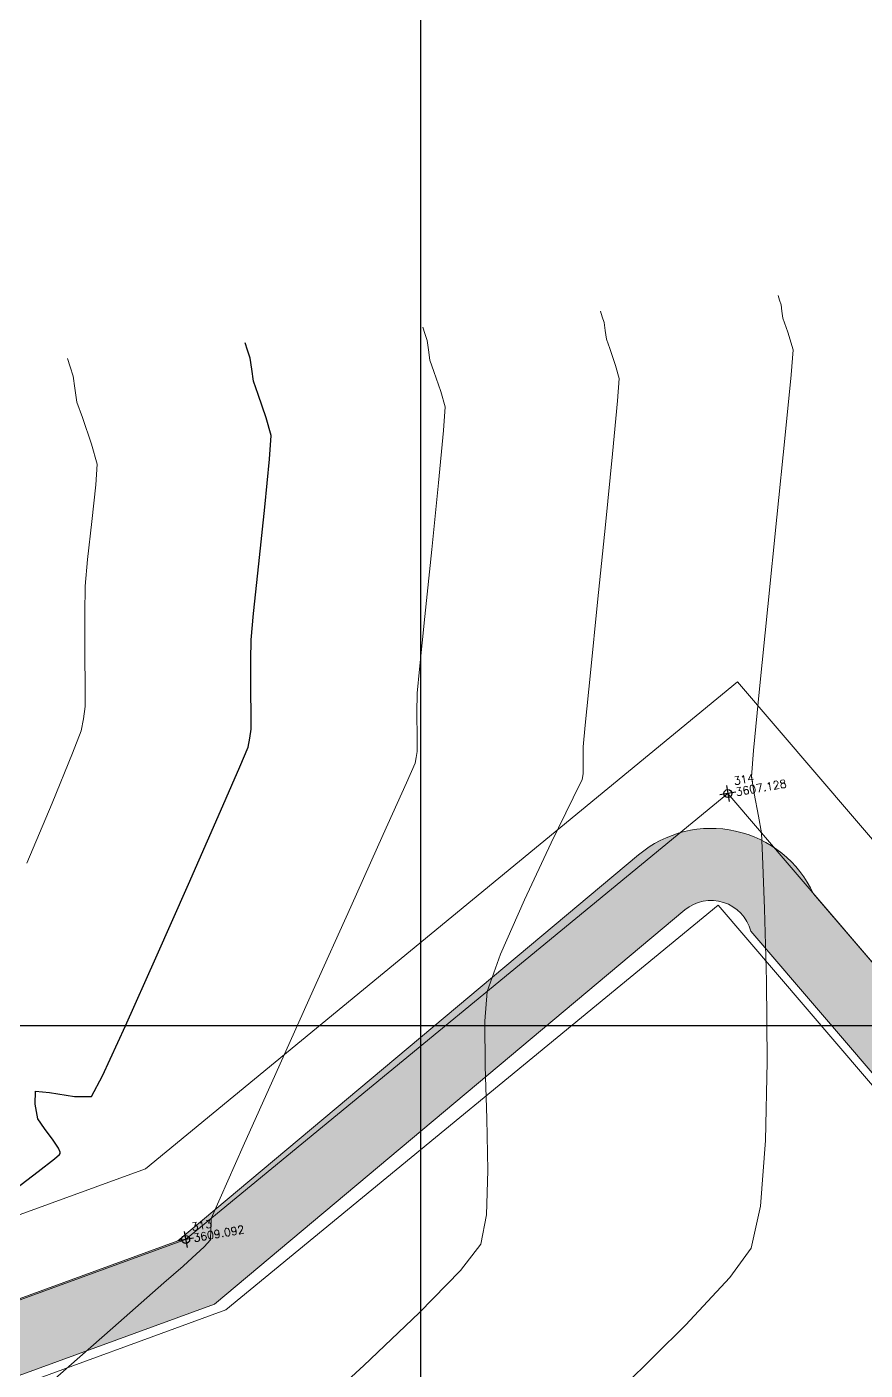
# Model space of a CAD drawing. Header units: millimetres. Extents: x 736950 to 740938, y 8500595 to 8502163.
# Drawn here: x 737895.08 to 737905.55, y 8501295.69 to 8501312.47 of the extents above; entities that cross this region are included whole.
import ezdxf

# ---------------------------------------------------------------- set-up
doc = ezdxf.new("R2010")
doc.units = ezdxf.units.MM
for name, color, linetype, lineweight in [('camino', 22, 'Continuous', 5), ('CAMINO ACTUAL', 1, 'Continuous', 13), ('CONT-MJR', 80, 'Continuous', 30), ('CONT-MNR', 96, 'Continuous', 15), ('pista', 251, 'Continuous', 5)]:
    doc.layers.add(name, color=color, linetype=linetype, lineweight=lineweight)
doc.layers.add('Cuadricula Coordenadas', color=5, linetype='Continuous')
doc.styles.add('5mm', font='arial.ttf', dxfattribs={"height": 3})

msp = doc.modelspace()

# ---------------------------------------------------------------- hatches: boundary and pattern name
at = {"layer": 'pista'}
h = msp.add_hatch(dxfattribs=at)
h.set_pattern_fill('HONEY', color=256, scale=3, angle=9.94991650582834, style=0)
h.set_pattern_definition([(9.94991650582834, (1479841.21072825, -18.49207214638591), (0.4979252195647159, 0.4170677100899267), [0.375, -0.75]), (129.9499165058283, (1479841.21072825, -18.49207214638591), (-0.6101538418184378, 0.222682034283025), [0.3749999999999999, -0.7499999999999998]), (69.94991650582834, (1479841.21072825, -18.49207214638591), (-0.112228622253722, 0.6397497443729518), [-0.75, 0.375])])
h.paths.add_polyline_path([(737744.7999806425, 8501250.923935566), (737743.4751223363, 8501250.754223157), (737756.465848178, 8501242.026572531), (737763.5739612179, 8501242.006896213), (737770.002546867, 8501243.455222024), (737769.8468594846, 8501244.342704736), (737763.4750639071, 8501242.907173423), (737756.7405500773, 8501242.925815564)])
h.paths.add_polyline_path([(737794.2809870465, 8501256.017245878), (737809.7820272583, 8501263.709828075), (737823.391616501, 8501273.483615467), (737837.0791595323, 8501280.557800073), (737851.5530432165, 8501285.77819753), (737870.8510758049, 8501293.050216693, -0.9976846880626209), (737871.0089264096, 8501292.63424804), (737865.2748787645, 8501289.581801567, 0.7845063948290762), (737866.1540430214, 8501286.121818589), (737883.2588851704, 8501291.348365877), (737897.4188924351, 8501296.516943583), (737903.2981396064, 8501301.44146652, -0.5512150924587264), (737904.1219025984, 8501301.177325813), (737906.855912117, 8501297.98174819, 0.5618964424650519), (737910.2738656431, 8501298.536066804), (737914.22079628, 8501308.558674501), (737925.6412323939, 8501300.72656757, 0.340189525830376), (737928.7023693406, 8501300.894137181), (737936.9171069289, 8501306.117412793, -0.358727273887905), (737938.1716059428, 8501305.962964654), (737943.1732157968, 8501301.051021611, 0.3417074120720416), (737946.0555081918, 8501300.709858142), (737955.8779356404, 8501307.072689936), (737971.8320576148, 8501314.464803053), (737988.5677626224, 8501323.411181662), (738023.1375471824, 8501336.282937778), (738044.4246208373, 8501357.728329657), (738061.4456776979, 8501362.208386911), (738078.9085143938, 8501363.070318012), (738112.0997810266, 8501372.051506756), (738118.6561313582, 8501373.365123207), (738128.3493353954, 8501376.976906104), (738155.2251721952, 8501366.826195797), (738176.6167526407, 8501363.543890122), (738193.8053773039, 8501353.328603027), (738204.7313956148, 8501340.877429372), (738207.705198212, 8501335.751671141), (738214.35685511, 8501331.742925933), (738229.9282901662, 8501313.374534177), (738233.5603594936, 8501308.186787868), (738234.53883727, 8501308.358438132), (738230.6417003467, 8501313.924784988), (738214.9478837823, 8501332.43754055), (738208.3676942562, 8501336.403214611), (738205.4657963786, 8501341.405035153), (738194.387784551, 8501354.029418997), (738176.9261677533, 8501364.406946706), (738155.4549153853, 8501367.70147717), (738128.3514754312, 8501377.93815071), (738118.4090486554, 8501374.233504975), (738111.8936108743, 8501372.928085677), (738078.7671659255, 8501363.964436961), (738061.3074614278, 8501363.102660457), (738043.958527311, 8501358.536303693), (738022.6381405202, 8501337.057350922), (737988.196920163, 8501324.233464561), (737971.4304040315, 8501315.270615296), (737955.4419368334, 8501307.862588815), (737945.5806043665, 8501301.47455489, -0.3391433520832071), (737943.8038299843, 8501301.693147572), (737938.8116631231, 8501306.59581691, 0.3560082385246841), (737936.4342009705, 8501306.876887502), (737928.158540546, 8501301.61487459, -0.3502196171718997), (737926.1502499409, 8501301.468794718), (737914.5128481541, 8501309.44969617, 0.4302069892023044), (737913.4330382891, 8501309.014522241), (737909.4507249827, 8501298.90206584, -0.5704007069138802), (737907.5397775185, 8501298.566836312), (737904.9064502402, 8501301.644734057, 0.4931454261128044), (737902.7202336333, 8501302.131411942), (737896.9620044216, 8501297.308254998), (737882.9728831241, 8501292.20205278), (737866.0373022418, 8501287.027224885, -0.7384715771871906), (737865.6977918843, 8501288.787355538), (737871.5108758068, 8501291.881875956, 0.9119586051647783), (737870.5337161538, 8501293.892406015), (737851.2416702455, 8501286.62264278), (737836.7183275839, 8501281.384406622), (737822.9200107896, 8501274.252970394), (737809.3164408724, 8501264.483505804), (737793.8201376351, 8501256.79327439), (737778.9884914039, 8501246.402265295), (737769.846859484, 8501244.34270474), (737770.0025468671, 8501243.455222024), (737779.3594973255, 8501245.563292695)])
h.paths.add_polyline_path([(738260.5182952256, 8501271.251537092), (738234.538837269, 8501308.358438132), (738233.56035949, 8501308.186787868), (738259.6897886079, 8501270.86568047), (738269.3749442189, 8501234.589470252), (738274.5057655985, 8501215.583008338), (738279.7983711922, 8501189.602392923), (738280.7089290785, 8501189.641305126), (738275.382018582, 8501215.790318219), (738270.2441657205, 8501234.822827347)])

# ---------------------------------------------------------------- linework, layer by layer
at = {"linetype": 'Continuous', "extrusion": (0.9849591664230046, 0.172787269436437, 0)}
for points, elevation in [([(8245935.925062788, 0), (8245935.725062788, 0)], 2195722.061162655), ([(8245931.609062785, 0), (8245931.409062787, 0)], 2195714.425162655)]:
    msp.add_lwpolyline(points, dxfattribs=dict(at, elevation=elevation))
at = {"linetype": 'Continuous', "extrusion": (-0.172787269436437, 0.9849591664230046, 0)}
for points, elevation in [([(-2195722.161162655, 0), (-2195721.961162654, 0)], 8245935.825062787), ([(-2195714.525162655, 0), (-2195714.325162655, 0)], 8245931.50906279)]:
    msp.add_lwpolyline(points, dxfattribs=dict(at, elevation=elevation))
at = {"linetype": 'Continuous'}
for centre in [(737903.8358986776, 8501302.896021074), (737897.0605003375, 8501297.325533723)]:
    msp.add_circle(centre, 0.05, dxfattribs=at)
at = {"layer": 'camino'}
for p, q in [((737896.557509034, 8501298.206578638), (737903.9582718927, 8501304.291218068)), ((737903.9582718927, 8501304.291218068), (737908.4368245417, 8501299.056575492)), ((737897.0605003375, 8501297.325533723), (737903.8358986776, 8501302.896021074)), ((737903.8358986776, 8501302.896021074), (737908.7579859396, 8501297.142964324)), ((737897.563491641, 8501296.444488807), (737903.7135254624, 8501301.50082408)), ((737903.7135254624, 8501301.50082408), (737909.0791473376, 8501295.229353156)), ((737882.6571290377, 8501293.142154945), (737896.557509034, 8501298.206578638)), ((737882.9743935154, 8501292.193442862), (737897.0605003375, 8501297.325533723)), ((737883.2916579932, 8501291.24473078), (737897.563491641, 8501296.444488807))]:
    msp.add_line(p, q, dxfattribs=at)
at = {"layer": 'CAMINO ACTUAL'}
for points in [[(737744.7999806433, 8501250.923935566), (737756.7405500774, 8501242.925815562), (737763.4750639033, 8501242.907173423), (737778.9884914034, 8501246.402265295), (737793.8201376382, 8501256.793274388), (737809.3164408694, 8501264.4835058), (737822.9200107896, 8501274.252970394), (737836.7183275832, 8501281.38440662), (737851.2416702405, 8501286.62264278), (737870.5337161538, 8501293.892406015, -0.9119586051647784), (737871.5108758068, 8501291.881875956), (737865.6977918843, 8501288.787355538, 0.7384715771871907), (737866.0373022418, 8501287.027224885), (737882.9728831139, 8501292.202052778), (737896.9620044209, 8501297.308254996), (737902.7202336333, 8501302.131411942, -0.4931454261128045), (737904.9064502402, 8501301.644734057), (737907.5397775185, 8501298.566836312, 0.5704007069138803)], [(737743.4751223343, 8501250.754223157), (737756.4658481785, 8501242.02657253), (737763.5739612129, 8501242.00689621), (737779.3594973226, 8501245.563292693), (737794.2809870427, 8501256.017245876), (737809.7820272604, 8501263.709828077), (737823.3916164968, 8501273.483615467), (737837.0791595408, 8501280.557800079), (737851.5530432449, 8501285.77819753), (737870.8510758049, 8501293.050216693, -0.8808834008382581), (737871.0575678862, 8501292.660141705), (737865.2748787645, 8501289.581801567, 0.7845063945546641), (737866.1540430175, 8501286.121818589), (737883.2588851263, 8501291.348365862), (737897.4188924354, 8501296.516943585), (737903.2981396064, 8501301.44146652, -0.5512150924587267), (737904.1219025984, 8501301.177325813), (737906.855912117, 8501297.98174819, 0.5691577054920378)]]:
    msp.add_lwpolyline(points, format="xyb", dxfattribs=at)
at = {"layer": 'CONT-MJR', "elevation": 3610}
for points in [[(737897.8348639235, 8501308.434948975), (737897.803461413, 8501308.528472833)], [(737897.8855949447, 8501308.198993122), (737897.8674431754, 8501308.33305069)], [(737897.9660182096, 8501307.88151236), (737897.9072842767, 8501308.049516495)], [(737898.1285657989, 8501307.36812144), (737898.0673963825, 8501307.590380786)], [(737897.9746775181, 8501305.765373606), (737898.049185864, 8501306.473914512)], [(737897.9096851043, 8501305.147231521), (737897.9746775181, 8501305.765373606)], [(737897.8795986996, 8501303.860606164), (737897.8767582877, 8501304.196467862)], [(737897.8802125569, 8501303.702412853), (737897.8795986996, 8501303.860606164)], [(737897.8636617118, 8501303.589201499), (737897.8802125569, 8501303.702412853)], [(737897.7364576729, 8501303.229466936), (737897.8428199304, 8501303.476905566)], [(737897.8428199304, 8501303.476905566), (737897.8636617118, 8501303.589201499)], [(737896.0204618163, 8501299.36840352), (737896.3099908385, 8501299.995010328)], [(737895.884704723, 8501299.1118728), (737896.0204618163, 8501299.36840352)], [(737895.1824350863, 8501299.178842293), (737895.3573881689, 8501299.162478842)], [(737895.3573881689, 8501299.162478842), (737895.6697425275, 8501299.112664757)], [(737895.2138043358, 8501298.832137328), (737895.1802686563, 8501299.01631429)], [(737895.2977266089, 8501298.709659306), (737895.2138043358, 8501298.832137328)], [(737895.4060041442, 8501298.564533314), (737895.2977266089, 8501298.709659306)], [(737895.4711837057, 8501298.465172324), (737895.4060041442, 8501298.564533314)], [(737895.4927088143, 8501298.416656164), (737895.4711837057, 8501298.465172324)], [(737895.4940339348, 8501298.400357142), (737895.4927088143, 8501298.416656164)], [(737895.2183924639, 8501298.173514238), (737895.4197957851, 8501298.332416771)], [(737895.4197957851, 8501298.332416771), (737895.4848436489, 8501298.388832167)]]:
    msp.add_lwpolyline(points, dxfattribs=at)
at = {"layer": 'CONT-MJR', "extrusion": (0.9525006313694124, 0.304536610674104, 0), "elevation": 3291807.810668543}
msp.add_lwpolyline([(7872784.63912204, 3610), (7872784.746101795, 3610)], dxfattribs=at)
at = {"layer": 'CONT-MJR', "extrusion": (0.9896361009279587, 0.1435980074378019, 0), "elevation": 1951021.304373228}
msp.add_lwpolyline([(8307240.681732432, 3610.000000000009), (8307240.832774445, 3610.000000000009)], dxfattribs=at)
at = {"layer": 'CONT-MJR', "extrusion": (0.9443809721584738, 0.3288534315238564, 0), "elevation": 3492541.067778185}
msp.add_lwpolyline([(7785812.815243898, 3610.00000000001), (7785813.123521578, 3610.00000000001)], dxfattribs=at)
at = {"layer": 'CONT-MJR', "extrusion": (0.9977133299210298, -0.06758780435766976, 0), "elevation": 161626.0998128708}
msp.add_lwpolyline([(8531740.302821666, 3610.000000000013), (8531740.597280033, 3610.000000000013)], dxfattribs=at)
at = {"layer": 'CONT-MJR', "extrusion": (0.995129318615918, -0.09857808697179651, 0), "elevation": -103738.5460650973}
msp.add_lwpolyline([(8532639.896800611, 3610.00000000001), (8532640.500161277, 3610.00000000001)], dxfattribs=at)
at = {"layer": 'CONT-MJR', "extrusion": (0.995615810463175, -0.09353693364524643, 0), "elevation": -60523.19006436854}
msp.add_lwpolyline([(8533054.191295674, 3610), (8533054.521970859, 3610)], dxfattribs=at)
at = {"layer": 'CONT-MJR', "extrusion": (0.9999063266992101, -0.01368714093200538, 0), "elevation": 621470.200274827}
msp.add_lwpolyline([(8510607.931153204, 3610), (8510608.184982697, 3610)], dxfattribs=at)
at = {"layer": 'CONT-MJR', "extrusion": (0.9999919260019894, 0.004018448809148034, 0), "elevation": 772053.9746968006}
msp.add_lwpolyline([(8498270.352110563, 3610.000000000006), (8498270.719846034, 3610.000000000006)], dxfattribs=at)
at = {"layer": 'CONT-MJR', "extrusion": (0.9169997358266035, -0.3988878094075319, 0), "elevation": -2714414.192912511}
msp.add_lwpolyline([(8090030.550552668, 3610.00000000001), (8090031.227265416, 3610.00000000001)], dxfattribs=at)
at = {"layer": 'CONT-MJR', "extrusion": (0.9160219745000691, -0.4011280870657087, 0), "elevation": -2734180.958818393}
msp.add_lwpolyline([(8083370.478360766, 3610.000000000003), (8083371.400844773, 3610.000000000003)], dxfattribs=at)
at = {"layer": 'CONT-MJR', "extrusion": (0.9147671151392731, -0.4039815900010446, 0), "elevation": -2759365.40543471}
msp.add_lwpolyline([(8074807.125145356, 3610.00000000001), (8074808.131794197, 3610.00000000001)], dxfattribs=at)
at = {"layer": 'CONT-MJR', "extrusion": (0.9126402998718548, -0.408763602892688, 0), "elevation": -2801588.105607642}
msp.add_lwpolyline([(8060254.130979906, 3610.00000000001), (8060255.060202865, 3610.00000000001)], dxfattribs=at)
at = {"layer": 'CONT-MJR', "extrusion": (0.9999111729816413, -0.0133283962455443, 0), "elevation": 624520.9533486397}
msp.add_lwpolyline([(8510378.830620797, 3610.00000000001), (8510378.993163241, 3610.00000000001)], dxfattribs=at)
at = {"layer": 'CONT-MJR', "extrusion": (-0.003684149037329998, -0.9999932134999071, 0), "elevation": -8503959.936218875}
msp.add_lwpolyline([(706570.6090715184, 3610.000000000003), (706570.8240351727, 3610.000000000003)], dxfattribs=at)
at = {"layer": 'CONT-MJR', "extrusion": (0.7818504969985063, -0.6234659576457955, 0), "elevation": -4723346.189667949}
msp.add_lwpolyline([(7106797.085541588, 3610.000000000013), (7106797.100282226, 3610.000000000013)], dxfattribs=at)
at = {"layer": 'CONT-MJR', "extrusion": (-0.6061170496510041, 0.7953754598441936, 0), "elevation": 6314473.071307871}
msp.add_lwpolyline([(-5739684.979663242, 3610.000000000003), (-5739685.51577966, 3610.000000000003)], dxfattribs=at)
at = {"layer": 'CONT-MNR', "extrusion": (0.9490063858202702, 0.3152568471458607, 0), "elevation": 3380371.956178472}
msp.add_lwpolyline([(7835167.146090378, 3607), (7835167.204678129, 3607)], dxfattribs=at)
at = {"layer": 'CONT-MNR'}
for points, elevation in [([(737904.5003948512, 8501309.002241455), (737904.4815238459, 8501309.06069406)], 3607), ([(737904.5114184588, 8501308.92212897), (737904.5003948512, 8501309.002241455)], 3607), ([(737902.2894109592, 8501308.779177867), (737902.2659932063, 8501308.851951046)], 3608), ([(737900.0504398993, 8501308.643369349), (737900.023325494, 8501308.724413292)], 3609), ([(737902.302878766, 8501308.680786666), (737902.2894109592, 8501308.779177867)], 3608), ([(737902.3181927679, 8501308.574348515), (737902.302878766, 8501308.680786666)], 3608), ([(737900.0942709278, 8501308.439741384), (737900.0784270675, 8501308.556114279)], 3609), ([(737902.359750137, 8501308.456762327), (737902.3181927679, 8501308.574348515)], 3608), ([(737900.1127385224, 8501308.311932504), (737900.0942709278, 8501308.439741384)], 3609), ([(737902.4334237009, 8501308.244553255), (737902.359750137, 8501308.456762327)], 3608), ([(737904.6260489383, 8501308.127364008), (737904.6527918859, 8501308.439087044)], 3607), ([(737904.5517332671, 8501307.371670105), (737904.6260489383, 8501308.127364008)], 3607), ([(737895.7018300309, 8501307.787100486), (737895.6768508159, 8501307.958541887)], 3611), ([(737895.7694038037, 8501307.592797315), (737895.7018300309, 8501307.787100486)], 3611), ([(737902.3934197524, 8501307.14102417), (737902.456285407, 8501307.802132083)], 3608), ([(737902.3055846145, 8501306.251952318), (737902.3934197524, 8501307.14102417)], 3608), ([(737904.3362249014, 8501305.233566772), (737904.448805159, 8501306.348304605)], 3607), ([(737902.2089117144, 8501305.288094074), (737902.3055846145, 8501306.251952318)], 3608), ([(737900.0491317144, 8501305.109547863), (737900.1348104927, 8501305.945274735)], 3609), ([(737895.802246722, 8501304.654142281), (737895.8000056967, 8501305.14686996)], 3611), ([(737902.1195327742, 8501304.402626978), (737902.2089117144, 8501305.288094074)], 3608), ([(737895.8061258898, 8501304.20194617), (737895.802246722, 8501304.654142281)], 3611), ([(737895.806505698, 8501303.983189931), (737895.8061258898, 8501304.20194617)], 3611), ([(737895.7851991607, 8501303.830344722), (737895.806505698, 8501303.983189931)], 3611), ([(737895.7560933547, 8501303.679163396), (737895.7851991607, 8501303.830344722)], 3611), ([(737899.9527198102, 8501303.58675417), (737899.9506686142, 8501303.905622676)], 3609), ([(737902.0263982066, 8501303.288669562), (737902.0271836579, 8501303.479576414)], 3608), ([(737899.9295465065, 8501303.274647735), (737899.9426444785, 8501303.347947292)], 3609), ([(737904.1301740949, 8501303.104111977), (737904.1579490823, 8501303.435171193)], 3607), ([(737899.8192666534, 8501303.02848479), (737899.9295465065, 8501303.274647735)], 3609), ([(737902.0162730825, 8501303.072389904), (737902.0276262754, 8501303.140858693)], 3608), ([(737904.2561969565, 8501302.404766101), (737904.2203686084, 8501302.613959232)], 3607), ([(737901.2942208287, 8501301.567745164), (737901.6298159953, 8501302.280677598)], 3608), ([(737904.2951494805, 8501301.45745072), (737904.2701771292, 8501302.118760139)], 3607), ([(737898.6555114464, 8501300.439861016), (737899.1228514405, 8501301.479437182)], 3609), ([(737900.7975485525, 8501300.050755562), (737900.8276769768, 8501300.422770042)], 3608), ([(737900.8041650644, 8501299.490938207), (737900.7975485525, 8501300.050755562)], 3608), ([(737900.8250779727, 8501298.838034153), (737900.8041650644, 8501299.490938207)], 3608), ([(737900.8378387387, 8501298.186759561), (737900.8250779727, 8501298.838034153)], 3608), ([(737897.489734109, 8501297.840774026), (737897.7795550982, 8501298.48887519)], 3609), ([(737900.8199988217, 8501297.63183061), (737900.8378387387, 8501298.186759561)], 3608), ([(737897.3767946216, 8501297.452006651), (737897.3778814878, 8501297.586473022)], 3609), ([(737900.7491096824, 8501297.26796347), (737900.8199988217, 8501297.63183061)], 3608), ([(737897.3712622662, 8501297.320683481), (737897.3767946216, 8501297.452006651)], 3609), ([(737897.0278216625, 8501296.993219499), (737897.1412819194, 8501297.09640128)], 3609), ([(737896.7884015291, 8501296.782439934), (737897.0278216625, 8501296.993219499)], 3609), ([(737903.3059772851, 8501296.255602505), (737903.8592298338, 8501296.849496158)], 3607), ([(737898.5199717159, 8501295.046180835), (737899.2883038486, 8501295.75262264)], 3608)]:
    msp.add_lwpolyline(points, dxfattribs=dict(at, elevation=elevation))
at = {"layer": 'CONT-MNR', "extrusion": (0.948671940301419, 0.3162618372246974, 0), "elevation": 3388666.73076521}
msp.add_lwpolyline([(7831582.837346753, 3608), (7831582.909450395, 3608)], dxfattribs=at)
at = {"layer": 'CONT-MNR', "extrusion": (0.9898948171426334, 0.1418035648146848, 0), "elevation": 1935963.762148074}
msp.add_lwpolyline([(8310764.064496042, 3607.00000000001), (8310764.150731922, 3607.00000000001)], dxfattribs=at)
at = {"layer": 'CONT-MNR', "extrusion": (0.9423989339231491, 0.3344910302840903, 0), "elevation": 3539011.987994624}
msp.add_lwpolyline([(7764801.752364125, 3607.00000000001), (7764801.940352361, 3607.00000000001)], dxfattribs=at)
at = {"layer": 'CONT-MNR', "extrusion": (0.9576956299501149, 0.2877830439314528, 0), "elevation": 3153220.481299262}
msp.add_lwpolyline([(7929309.493860064, 3607), (7929309.724118571, 3607)], dxfattribs=at)
at = {"layer": 'CONT-MNR', "extrusion": (0.9522162913787701, 0.3054245151143922, 0), "elevation": 3299148.519676967}
msp.add_lwpolyline([(7869711.731513294, 3609.000000000013), (7869711.823146957, 3609.000000000013)], dxfattribs=at)
at = {"layer": 'CONT-MNR', "extrusion": (0.9476383435423918, 0.3193455336281246, 0), "elevation": 3414112.994537199}
msp.add_lwpolyline([(7820521.975587626, 3611.000000000006), (7820522.087278396, 3611.000000000006)], dxfattribs=at)
at = {"layer": 'CONT-MNR', "extrusion": (0.9434224512767398, 0.3315932424326339, 0), "elevation": 3515127.921230361}
msp.add_lwpolyline([(7775642.284754797, 3609), (7775642.435728317, 3609)], dxfattribs=at)
at = {"layer": 'CONT-MNR', "extrusion": (0.9527810981396688, 0.3036579968118194, 0), "elevation": 3284543.224832528}
msp.add_lwpolyline([(7875817.759760624, 3611), (7875817.882247114, 3611)], dxfattribs=at)
at = {"layer": 'CONT-MNR', "extrusion": (0.9445350766018378, 0.3284105495698346, 0), "elevation": 3488891.874803361}
msp.add_lwpolyline([(7787449.298461016, 3609.000000000011), (7787449.565102248, 3609.000000000011)], dxfattribs=at)
at = {"layer": 'CONT-MNR', "extrusion": (0.9642795611747385, 0.2648866321667708, 0), "elevation": 2963427.144602897}
msp.add_lwpolyline([(8002177.124539074, 3608.000000000013), (8002177.293011738, 3608.000000000013)], dxfattribs=at)
at = {"layer": 'CONT-MNR', "extrusion": (0.9910566150077521, 0.133442069263694, 0), "elevation": 1865728.517164365}
msp.add_lwpolyline([(8326811.162511286, 3611.000000000013), (8326811.31532316, 3611.000000000013)], dxfattribs=at)
at = {"layer": 'CONT-MNR', "extrusion": (0.9969919126893265, -0.07750565161379161, 0), "elevation": 76783.38049648213}
msp.add_lwpolyline([(8532926.736710183, 3608.000000000013), (8532927.01752131, 3608.000000000013)], dxfattribs=at)
at = {"layer": 'CONT-MNR', "extrusion": (0.9642161934597344, 0.2651172047793583, 0), "elevation": 2965338.362658582}
msp.add_lwpolyline([(8001468.508316571, 3609.000000000013), (8001468.708000754, 3609.000000000013)], dxfattribs=at)
at = {"layer": 'CONT-MNR', "extrusion": (0.9973188284410822, -0.07317892071428428, 0), "elevation": 113805.3420177264}
msp.add_lwpolyline([(8532512.714634404, 3609.000000000013), (8532513.008414622, 3609.000000000013)], dxfattribs=at)
at = {"layer": 'CONT-MNR', "extrusion": (0.9442253156703881, 0.3293000960327163, 0), "elevation": 3496221.272508971}
msp.add_lwpolyline([(7784160.348149843, 3611.00000000001), (7784160.697693316, 3611.00000000001)], dxfattribs=at)
at = {"layer": 'CONT-MNR', "extrusion": (0.9954064811076326, -0.09573890206661292, 0), "elevation": -79395.11675752606}
msp.add_lwpolyline([(8532901.622654375, 3609.000000000013), (8532902.278633256, 3609.000000000013)], dxfattribs=at)
at = {"layer": 'CONT-MNR', "extrusion": (0.9949800817339945, -0.1000731580026019, 0), "elevation": -116552.3446383742}
msp.add_lwpolyline([(8532474.913777947, 3607.00000000001), (8532475.942306576, 3607.00000000001)], dxfattribs=at)
at = {"layer": 'CONT-MNR', "extrusion": (0.9640870612223024, 0.2655864047419308, 0), "elevation": 2969227.506303946}
msp.add_lwpolyline([(8000024.959462004, 3611.000000000003), (8000025.220451522, 3611.000000000003)], dxfattribs=at)
at = {"layer": 'CONT-MNR', "extrusion": (0.9983286150428361, -0.05779252881344663, 0), "elevation": 245350.6152337421}
msp.add_lwpolyline([(8529742.667089717, 3611.000000000013), (8529742.927650962, 3611.000000000013)], dxfattribs=at)
at = {"layer": 'CONT-MNR', "extrusion": (0.9942402127408687, -0.1071746209183504, 0), "elevation": -177478.5132111933}
msp.add_lwpolyline([(8531424.292797748, 3611), (8531424.750211101, 3611)], dxfattribs=at)
at = {"layer": 'CONT-MNR', "extrusion": (0.9949412312737391, -0.1004586796224994, 0), "elevation": -119862.701643793}
msp.add_lwpolyline([(8532428.277862728, 3609.000000000003), (8532429.115979627, 3609.000000000003)], dxfattribs=at)
at = {"layer": 'CONT-MNR', "extrusion": (0.9936168128148158, -0.1128079309788421, 0), "elevation": -225829.0117401589}
msp.add_lwpolyline([(8530280.894043386, 3611.00000000001), (8530281.375420613, 3611.00000000001)], dxfattribs=at)
at = {"layer": 'CONT-MNR', "extrusion": (0.9956634758327082, -0.09302818332489399, 0), "elevation": -56165.10381513322}
msp.add_lwpolyline([(8533084.476701498, 3611), (8533084.808844838, 3611)], dxfattribs=at)
at = {"layer": 'CONT-MNR', "extrusion": (0.9999112559115602, -0.01332217329741794, 0), "elevation": 624574.455694729}
msp.add_lwpolyline([(8510381.082017262, 3611), (8510381.422398422, 3611)], dxfattribs=at)
at = {"layer": 'CONT-MNR', "extrusion": (0.9950093099844805, -0.09978212787973673, 0), "elevation": -114056.6415387405}
msp.add_lwpolyline([(8532506.484282799, 3607.000000000001), (8532507.519258937, 3607.000000000001)], dxfattribs=at)
at = {"layer": 'CONT-MNR', "extrusion": (0.9948257070978733, -0.1015963212779693, 0), "elevation": -129619.3870466541}
msp.add_lwpolyline([(8532284.135383219, 3609), (8532284.797323331, 3609)], dxfattribs=at)
at = {"layer": 'CONT-MNR', "extrusion": (0.9954559351133663, -0.09522332302316261, 0), "elevation": -74975.54337542725}
msp.add_lwpolyline([(8532938.956698498, 3609.000000000003), (8532939.260319741, 3609.000000000003)], dxfattribs=at)
at = {"layer": 'CONT-MNR', "extrusion": (0.9949519488235057, -0.1003524764632554, 0), "elevation": -118949.7981014648}
msp.add_lwpolyline([(8532439.030802105, 3608), (8532439.688018164, 3608)], dxfattribs=at)
at = {"layer": 'CONT-MNR', "extrusion": (0.9999552486113427, -0.009460484904486643, 0), "elevation": 657440.4713535351}
msp.add_lwpolyline([(8507904.351811823, 3609.000000000013), (8507904.594991278, 3609.000000000013)], dxfattribs=at)
at = {"layer": 'CONT-MNR', "extrusion": (0.9952721524992937, -0.09712539554319802, 0), "elevation": -91276.99915358855}
msp.add_lwpolyline([(8532779.802186258, 3607.000000000006), (8532780.574421957, 3607.000000000006)], dxfattribs=at)
at = {"layer": 'CONT-MNR', "extrusion": (0.9311008223466982, -0.3647619204704657, 0), "elevation": -2413896.511209618}
msp.add_lwpolyline([(8184726.820644195, 3611.000000000003), (8184727.119787669, 3611.000000000003)], dxfattribs=at)
at = {"layer": 'CONT-MNR', "extrusion": (0.9952255120533587, -0.09760215242570297, 0), "elevation": -95366.59518170939}
msp.add_lwpolyline([(8532734.934714854, 3608.000000000013), (8532735.205158247, 3608.000000000013)], dxfattribs=at)
at = {"layer": 'CONT-MNR', "extrusion": (0.9999736100030432, 0.007264936165020358, 0), "elevation": 799641.9074195317}
msp.add_lwpolyline([(8495718.276202952, 3609.000000000013), (8495718.441325713, 3609.000000000013)], dxfattribs=at)
at = {"layer": 'CONT-MNR', "extrusion": (0.9264930586799429, -0.3763118550057702, 0), "elevation": -2515486.057703659}
msp.add_lwpolyline([(8154076.793993491, 3611), (8154077.470131178, 3611)], dxfattribs=at)
at = {"layer": 'CONT-MNR', "extrusion": (0.9884958601767851, -0.1512479236662705, 0), "elevation": -556393.4413053897}
msp.add_lwpolyline([(8515108.999751389, 3609.000000000013), (8515109.074297462, 3609.000000000013)], dxfattribs=at)
at = {"layer": 'CONT-MNR', "extrusion": (0.9999654872045927, 0.008308092421339897, 0), "elevation": 808506.1727606468}
msp.add_lwpolyline([(8494879.178879293, 3608.000000000006), (8494879.32669526, 3608.000000000006)], dxfattribs=at)
at = {"layer": 'CONT-MNR', "extrusion": (0.912097925711628, -0.4099724062818685, 0), "elevation": -2812262.764583148}
msp.add_lwpolyline([(8056538.718438825, 3609.000000000006), (8056539.422626665, 3609.000000000006)], dxfattribs=at)
at = {"layer": 'CONT-MNR', "extrusion": (0.8966586469531159, -0.4427225664501501, 0), "elevation": -3102072.490883608}
msp.add_lwpolyline([(7949452.529088223, 3608), (7949452.784660663, 3608)], dxfattribs=at)
at = {"layer": 'CONT-MNR', "extrusion": (0.9879274263208796, 0.154917398387022, 0), "elevation": 2045995.487982985}
msp.add_lwpolyline([(8284356.096353616, 3607.000000000013), (8284356.307913445, 3607.000000000013)], dxfattribs=at)
at = {"layer": 'CONT-MNR', "extrusion": (0.9207886905015049, -0.3900617738827067, 0), "elevation": -2636587.508193311}
msp.add_lwpolyline([(8115727.423318645, 3611), (8115728.234760186, 3611)], dxfattribs=at)
at = {"layer": 'CONT-MNR', "extrusion": (0.8994639736214108, -0.4369949200587829, 0), "elevation": -3051309.978444248}
msp.add_lwpolyline([(7969074.394067726, 3608), (7969075.019496965, 3608)], dxfattribs=at)
at = {"layer": 'CONT-MNR', "extrusion": (0.9797744984375711, 0.2001048030693066, 0), "elevation": 2424131.222805515}
msp.add_lwpolyline([(8181701.325957051, 3607), (8181701.612907757, 3607)], dxfattribs=at)
at = {"layer": 'CONT-MNR', "extrusion": (0.9120434461551316, -0.4100935897151671, 0), "elevation": -2813333.18203298}
msp.add_lwpolyline([(8056163.998247435, 3609.00000000001), (8056164.992453732, 3609.00000000001)], dxfattribs=at)
at = {"layer": 'CONT-MNR', "extrusion": (0.9988074749747553, 0.04882241221563896, 0), "elevation": 1152078.377280501}
msp.add_lwpolyline([(8455137.836782087, 3607.000000000013), (8455138.123129526, 3607.000000000013)], dxfattribs=at)
at = {"layer": 'CONT-MNR', "extrusion": (0.9149822211431737, -0.4034941573206535, 0), "elevation": -2755058.947035494}
msp.add_lwpolyline([(8076277.908443327, 3608.000000000006), (8076278.651960877, 3608.000000000006)], dxfattribs=at)
at = {"layer": 'CONT-MNR', "extrusion": (0.9996787817101869, 0.02534429715807218, 0), "elevation": 953126.7771617307}
msp.add_lwpolyline([(8479868.115413213, 3607.000000000003), (8479869.01820489, 3607.000000000003)], dxfattribs=at)
at = {"layer": 'CONT-MNR', "extrusion": (0.9413657026237486, -0.3373879279460014, 0), "elevation": -2173601.603372069}
msp.add_lwpolyline([(8251791.476976073, 3608.000000000013), (8251791.970588473, 3608.000000000013)], dxfattribs=at)
at = {"layer": 'CONT-MNR', "extrusion": (0.9121731527633254, -0.4098050016505598, 0), "elevation": -2810784.097771458}
msp.add_lwpolyline([(8057051.443611801, 3609.000000000011), (8057052.584556087, 3609.000000000011)], dxfattribs=at)
at = {"layer": 'CONT-MNR', "extrusion": (0.9999708787269319, 0.007631624865494208, 0), "elevation": 802761.5660211461}
msp.add_lwpolyline([(8495420.56770015, 3607), (8495421.577312311, 3607)], dxfattribs=at)
at = {"layer": 'CONT-MNR', "extrusion": (0.9997812578327842, -0.02091498234032579, 0), "elevation": 559938.3850825179}
msp.add_lwpolyline([(8514872.225853568, 3607.00000000001), (8514873.208621183, 3607.00000000001)], dxfattribs=at)
at = {"layer": 'CONT-MNR', "extrusion": (0.9123783737217074, -0.4093478999151363, 0), "elevation": -2806746.706889441}
msp.add_lwpolyline([(8058457.796215672, 3609.000000000003), (8058458.793879698, 3609.000000000003)], dxfattribs=at)
at = {"layer": 'CONT-MNR', "extrusion": (0.9971727943804001, -0.0751426519866358, 0), "elevation": 97007.97864218894}
msp.add_lwpolyline([(8532710.906406363, 3607.000000000013), (8532711.730146581, 3607.000000000013)], dxfattribs=at)
at = {"layer": 'CONT-MNR', "extrusion": (0.9153678628480861, -0.4026185237478866, 0), "elevation": -2747332.338414658}
msp.add_lwpolyline([(8078905.756125486, 3609.00000000001), (8078906.033938397, 3609.00000000001)], dxfattribs=at)
at = {"layer": 'CONT-MNR', "extrusion": (0.97642180232211, -0.2158714060500892, 0), "elevation": -1114681.305519941}
msp.add_lwpolyline([(8460144.350400347, 3607), (8460144.88926464, 3607)], dxfattribs=at)
at = {"layer": 'CONT-MNR', "extrusion": (0.7271855009573883, -0.6864410005217872, 0), "elevation": -5299050.768966671}
msp.add_lwpolyline([(6688543.041962625, 3609.000000000003), (6688543.160740593, 3609.000000000003)], dxfattribs=at)
at = {"layer": 'CONT-MNR', "extrusion": (0.792299494051314, -0.6101323722980384, 0), "elevation": -4602278.279533702}
msp.add_lwpolyline([(7185790.243690315, 3608.000000000013), (7185790.658762072, 3608.000000000013)], dxfattribs=at)
at = {"layer": 'CONT-MNR', "extrusion": (-0.680624964679115, 0.732632006846243, 0), "elevation": 5726091.136810785}
msp.add_lwpolyline([(-6326802.099428264, 3609.000000000003), (-6326802.302048788, 3609.000000000003)], dxfattribs=at)
at = {"layer": 'CONT-MNR', "extrusion": (0.8069175088684649, -0.5906641464330733, 0), "elevation": -4425983.70330766}
msp.add_lwpolyline([(7295698.629108437, 3607.00000000001), (7295699.082373232, 3607.00000000001)], dxfattribs=at)
at = {"layer": 'CONT-MNR', "extrusion": (0.7154069463520817, -0.6987080227900562, 0), "elevation": -5412025.235015762}
msp.add_lwpolyline([(6597463.138444269, 3608.000000000003), (6597463.879714306, 3608.000000000003)], dxfattribs=at)
at = {"layer": 'CONT-MNR', "extrusion": (0.6602744195893256, -0.7510244275893955, 0), "elevation": -5897467.176120875}
msp.add_lwpolyline([(6167366.462166223, 3609), (6167367.311911442, 3609)], dxfattribs=at)
at = {"layer": 'CONT-MNR', "extrusion": (0.6893154787511417, -0.7244612969331655, 0), "elevation": -5650214.345370116}
msp.add_lwpolyline([(6394654.227134788, 3608), (6394655.179050092, 3608)], dxfattribs=at)
at = {"layer": 'CONT-MNR', "extrusion": (0.7041593166483505, -0.7100420105721408, 0), "elevation": -5516675.998107891}
msp.add_lwpolyline([(6510208.218209201, 3607), (6510209.308954182, 3607)], dxfattribs=at)
at = {"layer": 'CONT-MNR', "extrusion": (-0.6604163076994706, 0.7508996607567475, 0), "elevation": 5896301.797627704}
msp.add_lwpolyline([(-6168479.347170152, 3609.000000000013), (-6168480.630055383, 3609.000000000013)], dxfattribs=at)
at = {"layer": 'Cuadricula Coordenadas', "color": 8}
for p, q in [((737900, 8500595.507225098), (737900, 8502130.641312933)), ((736950.2264744169, 8501300), (738552.8979275209, 8501300))]:
    msp.add_line(p, q, dxfattribs=at)

# ---------------------------------------------------------------- texts
at = {"color": 2, "char_height": 0.1, "width": 0.3666666666666667, "attachment_point": 1, "rotation": 9.94991650582834, "style": '5mm'}
for s, insert in [('\\Ftxt.shx;\\W1.0000000000;\\T1.0000000000;\\o\\l314', (737903.9015650131, 8501303.100442043)), ('\\Ftxt.shx;\\W1.0000000000;\\T1.0000000000;\\o\\l313', (737897.126166673, 8501297.52995469))]:
    msp.add_mtext(s, dxfattribs=dict(at, insert=insert))
at = {"color": 1, "char_height": 0.1, "attachment_point": 1, "rotation": 9.94991650582834, "style": '5mm'}
for s, insert, width in [('\\Ftxt.shx;\\W1.0000000000;\\T1.0000000000;\\o\\l3607.128', (737903.925755231, 8501302.962547759), 0.7833333333333332), ('\\Ftxt.shx;\\W1.0000000000;\\T1.0000000000;\\o\\l3609.092', (737897.1503568909, 8501297.392060407), 0.8)]:
    msp.add_mtext(s, dxfattribs=dict(at, insert=insert, width=width))

doc.saveas('drawing.dxf')
